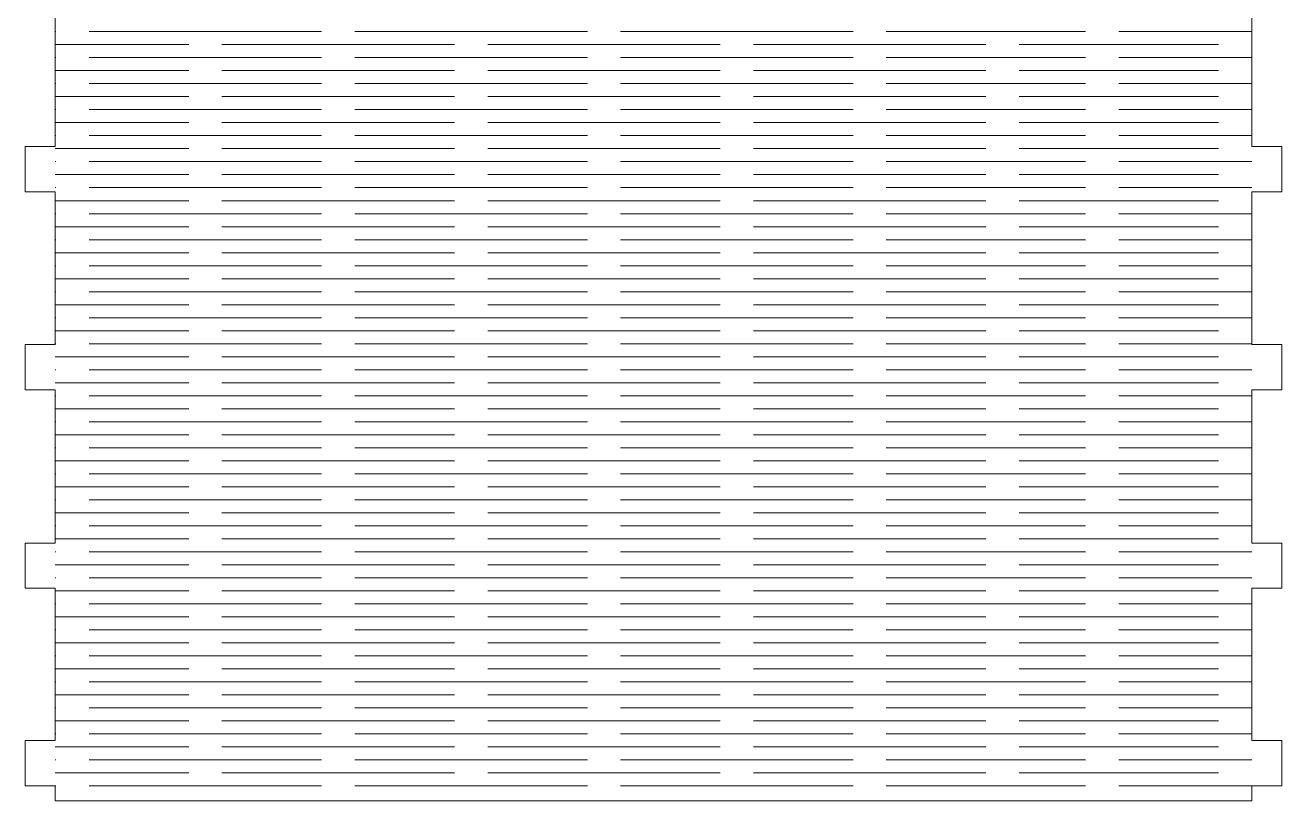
# Model space of a CAD drawing. Header units: millimetres. Extents: x -959 to 954, y -450 to 655.
# Drawn here: x 196.5 to 446.5, y -350.8 to -196.4 of the extents above; entities that cross this region are included whole.
import ezdxf

# ---------------------------------------------------------------- set-up
doc = ezdxf.new("R2010")
doc.units = ezdxf.units.MM
doc.header["$MEASUREMENT"] = 0
doc.layers.add('Camada 1', color=7, linetype='Continuous')

msp = doc.modelspace()

# ---------------------------------------------------------------- linework, layer by layer
at = {"layer": 'Camada 1', "color": 140, "lineweight": 20}
msp.add_open_spline([(196.4935, -151.3665), (196.4935, -151.3665), (196.4935, -142.3665), (196.4935, -142.3665), (196.4935, -142.3665), (196.4935, -142.3665), (202.4935, -142.3665), (202.4935, -142.3665), (202.4935, -142.3665), (202.4935, -142.3665), (202.4935, -112.3665), (202.4935, -112.3665), (202.4935, -112.3665), (202.4935, -112.3665), (202.4935, -80.4376), (202.4935, -80.4376), (202.4935, -80.4376), (202.4935, -80.4376), (196.4935, -80.4376), (196.4935, -80.4376), (196.4935, -80.4376), (196.4935, -80.4376), (196.4935, -5.4376), (196.4935, -5.4376), (196.4935, -5.4376), (196.4935, -5.4376), (202.4935, -5.4376), (202.4935, -5.4376), (202.4935, -5.4376), (202.4935, -5.4376), (202.4935, 26.4911), (202.4935, 26.4911), (202.4935, 26.4911), (202.4935, 26.4911), (202.4935, 26.4913), (202.4935, 26.4913), (202.4935, 26.4913), (202.4935, 26.4913), (202.4935, 56.4911), (202.4935, 56.4911), (202.4935, 56.4911), (202.4935, 56.4911), (196.4935, 56.4911), (196.4935, 56.4911), (196.4935, 56.4911), (196.4935, 56.4911), (196.4935, 65.4911), (196.4935, 65.4911), (196.4935, 65.4911), (196.4935, 65.4911), (202.4935, 65.4911), (202.4935, 65.4911), (202.4935, 65.4911), (202.4935, 65.4911), (202.4935, 95.4911), (202.4935, 95.4911), (202.4935, 95.4911), (202.4935, 95.4911), (196.4935, 95.4911), (196.4935, 95.4911), (196.4935, 95.4911), (196.4935, 95.4911), (196.4935, 104.4911), (196.4935, 104.4911), (196.4935, 104.4911), (196.4935, 104.4911), (202.4935, 104.4911), (202.4935, 104.4911), (202.4935, 104.4911), (202.4935, 104.4911), (202.4935, 134.6911), (202.4935, 134.6911), (202.4935, 134.6911), (202.4935, 134.6911), (196.4935, 134.6911), (196.4935, 134.6911), (196.4935, 134.6911), (196.4935, 134.6911), (196.4935, 143.6911), (196.4935, 143.6911), (196.4935, 143.6911), (196.4935, 143.6911), (202.4935, 143.6911), (202.4935, 143.6911), (202.4935, 143.6911), (202.4935, 143.6911), (202.4935, 174.0911), (202.4935, 174.0911), (202.4935, 174.0911), (202.4935, 174.0911), (196.4935, 174.0911), (196.4935, 174.0911), (196.4935, 174.0911), (196.4935, 174.0911), (196.4935, 183.0911), (196.4935, 183.0911), (196.4935, 183.0911), (196.4935, 183.0911), (202.4935, 183.0911), (202.4935, 183.0911), (202.4935, 183.0911), (202.4935, 183.0911), (202.4935, 213.5911), (202.4935, 213.5911), (202.4935, 213.5911), (202.4935, 213.5911), (196.4935, 213.5911), (196.4935, 213.5911), (196.4935, 213.5911), (196.4935, 213.5911), (196.4935, 222.5911), (196.4935, 222.5911), (196.4935, 222.5911), (196.4935, 222.5911), (202.4935, 222.5911), (202.4935, 222.5911), (202.4935, 222.5911), (202.4935, 222.5911), (202.4935, 252.8911), (202.4935, 252.8911), (202.4935, 252.8911), (202.4935, 252.8911), (196.4935, 252.8911), (196.4935, 252.8911), (196.4935, 252.8911), (196.4935, 252.8911), (196.4935, 261.8911), (196.4935, 261.8911), (196.4935, 261.8911), (196.4935, 261.8911), (202.4935, 261.8911), (202.4935, 261.8911), (202.4935, 261.8911), (202.4935, 261.8911), (202.4935, 264.8911), (202.4935, 264.8911), (202.4935, 264.8911), (202.4935, 264.8911), (440.4935, 264.8911), (440.4935, 264.8911), (440.4935, 264.8911), (440.4935, 264.8911), (440.4935, 261.8911), (440.4935, 261.8911), (440.4935, 261.8911), (440.4935, 261.8911), (446.4935, 261.8911), (446.4935, 261.8911), (446.4935, 261.8911), (446.4935, 261.8911), (446.4935, 252.8911), (446.4935, 252.8911), (446.4935, 252.8911), (446.4935, 252.8911), (440.4935, 252.8911), (440.4935, 252.8911), (440.4935, 252.8911), (440.4935, 252.8911), (440.4935, 222.5911), (440.4935, 222.5911), (440.4935, 222.5911), (440.4935, 222.5911), (446.4935, 222.5911), (446.4935, 222.5911), (446.4935, 222.5911), (446.4935, 222.5911), (446.4935, 213.5911), (446.4935, 213.5911), (446.4935, 213.5911), (446.4935, 213.5911), (440.4935, 213.5911), (440.4935, 213.5911), (440.4935, 213.5911), (440.4935, 213.5911), (440.4935, 183.0911), (440.4935, 183.0911), (440.4935, 183.0911), (440.4935, 183.0911), (446.4935, 183.0911), (446.4935, 183.0911), (446.4935, 183.0911), (446.4935, 183.0911), (446.4935, 174.0911), (446.4935, 174.0911), (446.4935, 174.0911), (446.4935, 174.0911), (440.4935, 174.0911), (440.4935, 174.0911), (440.4935, 174.0911), (440.4935, 174.0911), (440.4935, 143.6911), (440.4935, 143.6911), (440.4935, 143.6911), (440.4935, 143.6911), (446.4935, 143.6911), (446.4935, 143.6911), (446.4935, 143.6911), (446.4935, 143.6911), (446.4935, 134.6911), (446.4935, 134.6911), (446.4935, 134.6911), (446.4935, 134.6911), (440.4935, 134.6911), (440.4935, 134.6911), (440.4935, 134.6911), (440.4935, 134.6911), (440.4935, 104.4911), (440.4935, 104.4911), (440.4935, 104.4911), (440.4935, 104.4911), (446.4935, 104.4911), (446.4935, 104.4911), (446.4935, 104.4911), (446.4935, 104.4911), (446.4935, 95.4911), (446.4935, 95.4911), (446.4935, 95.4911), (446.4935, 95.4911), (440.4935, 95.4911), (440.4935, 95.4911), (440.4935, 95.4911), (440.4935, 95.4911), (440.4935, 65.4911), (440.4935, 65.4911), (440.4935, 65.4911), (440.4935, 65.4911), (446.4935, 65.4911), (446.4935, 65.4911), (446.4935, 65.4911), (446.4935, 65.4911), (446.4935, 56.4911), (446.4935, 56.4911), (446.4935, 56.4911), (446.4935, 56.4911), (440.4935, 56.4911), (440.4935, 56.4911), (440.4935, 56.4911), (440.4935, 56.4911), (440.4935, 26.4913), (440.4935, 26.4913), (440.4935, 26.4913), (440.4935, 26.4913), (440.4935, 26.4911), (440.4935, 26.4911), (440.4935, 26.4911), (440.4935, 26.4911), (440.4935, -5.4376), (440.4935, -5.4376), (440.4935, -5.4376), (440.4935, -5.4376), (446.4935, -5.4376), (446.4935, -5.4376), (446.4935, -5.4376), (446.4935, -5.4376), (446.4935, -80.4376), (446.4935, -80.4376), (446.4935, -80.4376), (446.4935, -80.4376), (440.4935, -80.4376), (440.4935, -80.4376), (440.4935, -80.4376), (440.4935, -80.4376), (440.4935, -112.3665), (440.4935, -112.3665), (440.4935, -112.3665), (440.4935, -112.3665), (440.4935, -142.3665), (440.4935, -142.3665), (440.4935, -142.3665), (440.4935, -142.3665), (446.4935, -142.3665), (446.4935, -142.3665), (446.4935, -142.3665), (446.4935, -142.3665), (446.4935, -151.3665), (446.4935, -151.3665), (446.4935, -151.3665), (446.4935, -151.3665), (440.4935, -151.3665), (440.4935, -151.3665), (440.4935, -151.3665), (440.4935, -151.3665), (440.4935, -181.3665), (440.4935, -181.3665), (440.4935, -181.3665), (440.4935, -181.3665), (446.4935, -181.3665), (446.4935, -181.3665), (446.4935, -181.3665), (446.4935, -181.3665), (446.4935, -190.3665), (446.4935, -190.3665), (446.4935, -190.3665), (446.4935, -190.3665), (440.4935, -190.3665), (440.4935, -190.3665), (440.4935, -190.3665), (440.4935, -190.3665), (440.4935, -220.5665), (440.4935, -220.5665), (440.4935, -220.5665), (440.4935, -220.5665), (446.4935, -220.5665), (446.4935, -220.5665), (446.4935, -220.5665), (446.4935, -220.5665), (446.4935, -229.5665), (446.4935, -229.5665), (446.4935, -229.5665), (446.4935, -229.5665), (440.4935, -229.5665), (440.4935, -229.5665), (440.4935, -229.5665), (440.4935, -229.5665), (440.4935, -259.9665), (440.4935, -259.9665), (440.4935, -259.9665), (440.4935, -259.9665), (446.4935, -259.9665), (446.4935, -259.9665), (446.4935, -259.9665), (446.4935, -259.9665), (446.4935, -268.9665), (446.4935, -268.9665), (446.4935, -268.9665), (446.4935, -268.9665), (440.4935, -268.9665), (440.4935, -268.9665), (440.4935, -268.9665), (440.4935, -268.9665), (440.4935, -299.4665), (440.4935, -299.4665), (440.4935, -299.4665), (440.4935, -299.4665), (446.4935, -299.4665), (446.4935, -299.4665), (446.4935, -299.4665), (446.4935, -299.4665), (446.4935, -308.4665), (446.4935, -308.4665), (446.4935, -308.4665), (446.4935, -308.4665), (440.4935, -308.4665), (440.4935, -308.4665), (440.4935, -308.4665), (440.4935, -308.4665), (440.4935, -338.7665), (440.4935, -338.7665), (440.4935, -338.7665), (440.4935, -338.7665), (446.4935, -338.7665), (446.4935, -338.7665), (446.4935, -338.7665), (446.4935, -338.7665), (446.4935, -347.7665), (446.4935, -347.7665), (446.4935, -347.7665), (446.4935, -347.7665), (440.4935, -347.7665), (440.4935, -347.7665), (440.4935, -347.7665), (440.4935, -347.7665), (440.4935, -350.7665), (440.4935, -350.7665), (440.4935, -350.7665), (440.4935, -350.7665), (202.4935, -350.7665), (202.4935, -350.7665), (202.4935, -350.7665), (202.4935, -350.7665), (202.4935, -347.7665), (202.4935, -347.7665), (202.4935, -347.7665), (202.4935, -347.7665), (196.4935, -347.7665), (196.4935, -347.7665), (196.4935, -347.7665), (196.4935, -347.7665), (196.4935, -338.7665), (196.4935, -338.7665), (196.4935, -338.7665), (196.4935, -338.7665), (202.4935, -338.7665), (202.4935, -338.7665), (202.4935, -338.7665), (202.4935, -338.7665), (202.4935, -308.4665), (202.4935, -308.4665), (202.4935, -308.4665), (202.4935, -308.4665), (196.4935, -308.4665), (196.4935, -308.4665), (196.4935, -308.4665), (196.4935, -308.4665), (196.4935, -299.4665), (196.4935, -299.4665), (196.4935, -299.4665), (196.4935, -299.4665), (202.4935, -299.4665), (202.4935, -299.4665), (202.4935, -299.4665), (202.4935, -299.4665), (202.4935, -268.9665), (202.4935, -268.9665), (202.4935, -268.9665), (202.4935, -268.9665), (196.4935, -268.9665), (196.4935, -268.9665), (196.4935, -268.9665), (196.4935, -268.9665), (196.4935, -259.9665), (196.4935, -259.9665), (196.4935, -259.9665), (196.4935, -259.9665), (202.4935, -259.9665), (202.4935, -259.9665), (202.4935, -259.9665), (202.4935, -259.9665), (202.4935, -229.5665), (202.4935, -229.5665), (202.4935, -229.5665), (202.4935, -229.5665), (196.4935, -229.5665), (196.4935, -229.5665), (196.4935, -229.5665), (196.4935, -229.5665), (196.4935, -220.5665), (196.4935, -220.5665), (196.4935, -220.5665), (196.4935, -220.5665), (202.4935, -220.5665), (202.4935, -220.5665), (202.4935, -220.5665), (202.4935, -220.5665), (202.4935, -190.3665), (202.4935, -190.3665), (202.4935, -190.3665), (202.4935, -190.3665), (196.4935, -190.3665), (196.4935, -190.3665), (196.4935, -190.3665), (196.4935, -190.3665), (196.4935, -181.3665), (196.4935, -181.3665), (196.4935, -181.3665), (196.4935, -181.3665), (202.4935, -181.3665), (202.4935, -181.3665), (202.4935, -181.3665), (202.4935, -181.3665), (202.4935, -151.3665), (202.4935, -151.3665), (202.4935, -151.3665), (202.4935, -151.3665), (196.4935, -151.3665), (196.4935, -151.3665)], degree=3, knots=[0, 0, 0, 0, 0.00869565, 0.00869565, 0.00869565, 0.00869565, 0.0173913, 0.0173913, 0.0173913, 0.0173913, 0.02608696, 0.02608696, 0.02608696, 0.02608696, 0.03478261, 0.03478261, 0.03478261, 0.03478261, 0.04347826, 0.04347826, 0.04347826, 0.04347826, 0.05217391, 0.05217391, 0.05217391, 0.05217391, 0.06086957, 0.06086957, 0.06086957, 0.06086957, 0.06956522, 0.06956522, 0.06956522, 0.06956522, 0.07826087, 0.07826087, 0.07826087, 0.07826087, 0.08695652, 0.08695652, 0.08695652, 0.08695652, 0.09565217, 0.09565217, 0.09565217, 0.09565217, 0.10434783, 0.10434783, 0.10434783, 0.10434783, 0.11304348, 0.11304348, 0.11304348, 0.11304348, 0.12173913, 0.12173913, 0.12173913, 0.12173913, 0.13043478, 0.13043478, 0.13043478, 0.13043478, 0.13913043, 0.13913043, 0.13913043, 0.13913043, 0.14782609, 0.14782609, 0.14782609, 0.14782609, 0.15652174, 0.15652174, 0.15652174, 0.15652174, 0.16521739, 0.16521739, 0.16521739, 0.16521739, 0.17391304, 0.17391304, 0.17391304, 0.17391304, 0.1826087, 0.1826087, 0.1826087, 0.1826087, 0.19130435, 0.19130435, 0.19130435, 0.19130435, 0.2, 0.2, 0.2, 0.2, 0.20869565, 0.20869565, 0.20869565, 0.20869565, 0.2173913, 0.2173913, 0.2173913, 0.2173913, 0.22608696, 0.22608696, 0.22608696, 0.22608696, 0.23478261, 0.23478261, 0.23478261, 0.23478261, 0.24347826, 0.24347826, 0.24347826, 0.24347826, 0.25217391, 0.25217391, 0.25217391, 0.25217391, 0.26086957, 0.26086957, 0.26086957, 0.26086957, 0.26956522, 0.26956522, 0.26956522, 0.26956522, 0.27826087, 0.27826087, 0.27826087, 0.27826087, 0.28695652, 0.28695652, 0.28695652, 0.28695652, 0.29565217, 0.29565217, 0.29565217, 0.29565217, 0.30434783, 0.30434783, 0.30434783, 0.30434783, 0.31304348, 0.31304348, 0.31304348, 0.31304348, 0.32173913, 0.32173913, 0.32173913, 0.32173913, 0.33043478, 0.33043478, 0.33043478, 0.33043478, 0.33913043, 0.33913043, 0.33913043, 0.33913043, 0.34782609, 0.34782609, 0.34782609, 0.34782609, 0.35652174, 0.35652174, 0.35652174, 0.35652174, 0.36521739, 0.36521739, 0.36521739, 0.36521739, 0.37391304, 0.37391304, 0.37391304, 0.37391304, 0.3826087, 0.3826087, 0.3826087, 0.3826087, 0.39130435, 0.39130435, 0.39130435, 0.39130435, 0.4, 0.4, 0.4, 0.4, 0.40869565, 0.40869565, 0.40869565, 0.40869565, 0.4173913, 0.4173913, 0.4173913, 0.4173913, 0.42608696, 0.42608696, 0.42608696, 0.42608696, 0.43478261, 0.43478261, 0.43478261, 0.43478261, 0.44347826, 0.44347826, 0.44347826, 0.44347826, 0.45217391, 0.45217391, 0.45217391, 0.45217391, 0.46086957, 0.46086957, 0.46086957, 0.46086957, 0.46956522, 0.46956522, 0.46956522, 0.46956522, 0.47826087, 0.47826087, 0.47826087, 0.47826087, 0.48695652, 0.48695652, 0.48695652, 0.48695652, 0.49565217, 0.49565217, 0.49565217, 0.49565217, 0.50434783, 0.50434783, 0.50434783, 0.50434783, 0.51304348, 0.51304348, 0.51304348, 0.51304348, 0.52173913, 0.52173913, 0.52173913, 0.52173913, 0.53043478, 0.53043478, 0.53043478, 0.53043478, 0.53913043, 0.53913043, 0.53913043, 0.53913043, 0.54782609, 0.54782609, 0.54782609, 0.54782609, 0.55652174, 0.55652174, 0.55652174, 0.55652174, 0.56521739, 0.56521739, 0.56521739, 0.56521739, 0.57391304, 0.57391304, 0.57391304, 0.57391304, 0.5826087, 0.5826087, 0.5826087, 0.5826087, 0.59130435, 0.59130435, 0.59130435, 0.59130435, 0.6, 0.6, 0.6, 0.6, 0.60869565, 0.60869565, 0.60869565, 0.60869565, 0.6173913, 0.6173913, 0.6173913, 0.6173913, 0.62608696, 0.62608696, 0.62608696, 0.62608696, 0.63478261, 0.63478261, 0.63478261, 0.63478261, 0.64347826, 0.64347826, 0.64347826, 0.64347826, 0.65217391, 0.65217391, 0.65217391, 0.65217391, 0.66086957, 0.66086957, 0.66086957, 0.66086957, 0.66956522, 0.66956522, 0.66956522, 0.66956522, 0.67826087, 0.67826087, 0.67826087, 0.67826087, 0.68695652, 0.68695652, 0.68695652, 0.68695652, 0.69565217, 0.69565217, 0.69565217, 0.69565217, 0.70434783, 0.70434783, 0.70434783, 0.70434783, 0.71304348, 0.71304348, 0.71304348, 0.71304348, 0.72173913, 0.72173913, 0.72173913, 0.72173913, 0.73043478, 0.73043478, 0.73043478, 0.73043478, 0.73913043, 0.73913043, 0.73913043, 0.73913043, 0.74782609, 0.74782609, 0.74782609, 0.74782609, 0.75652174, 0.75652174, 0.75652174, 0.75652174, 0.76521739, 0.76521739, 0.76521739, 0.76521739, 0.77391304, 0.77391304, 0.77391304, 0.77391304, 0.7826087, 0.7826087, 0.7826087, 0.7826087, 0.79130435, 0.79130435, 0.79130435, 0.79130435, 0.8, 0.8, 0.8, 0.8, 0.80869565, 0.80869565, 0.80869565, 0.80869565, 0.8173913, 0.8173913, 0.8173913, 0.8173913, 0.82608696, 0.82608696, 0.82608696, 0.82608696, 0.83478261, 0.83478261, 0.83478261, 0.83478261, 0.84347826, 0.84347826, 0.84347826, 0.84347826, 0.85217391, 0.85217391, 0.85217391, 0.85217391, 0.86086957, 0.86086957, 0.86086957, 0.86086957, 0.86956522, 0.86956522, 0.86956522, 0.86956522, 0.87826087, 0.87826087, 0.87826087, 0.87826087, 0.88695652, 0.88695652, 0.88695652, 0.88695652, 0.89565217, 0.89565217, 0.89565217, 0.89565217, 0.90434783, 0.90434783, 0.90434783, 0.90434783, 0.91304348, 0.91304348, 0.91304348, 0.91304348, 0.92173913, 0.92173913, 0.92173913, 0.92173913, 0.93043478, 0.93043478, 0.93043478, 0.93043478, 0.93913043, 0.93913043, 0.93913043, 0.93913043, 0.94782609, 0.94782609, 0.94782609, 0.94782609, 0.95652174, 0.95652174, 0.95652174, 0.95652174, 0.96521739, 0.96521739, 0.96521739, 0.96521739, 0.97391304, 0.97391304, 0.97391304, 0.97391304, 0.9826087, 0.9826087, 0.9826087, 0.9826087, 1, 1, 1, 1], dxfattribs=at)
for points in [[(202.6017, -197.7115), (202.6017, -197.7115), (202.4935, -197.7115), (202.4935, -197.7115)], [(255.4667, -197.7115), (255.4667, -197.7115), (209.2097, -197.7115), (209.2097, -197.7115)], [(308.3313, -197.7115), (308.3313, -197.7115), (262.0747, -197.7115), (262.0747, -197.7115)], [(361.1959, -197.7115), (361.1959, -197.7115), (314.9394, -197.7115), (314.9394, -197.7115)], [(407.4532, -197.7115), (407.4532, -197.7115), (367.804, -197.7115), (367.804, -197.7115)], [(440.4935, -197.7115), (440.4935, -197.7115), (414.0613, -197.7115), (414.0613, -197.7115)], [(202.4935, -200.2976), (202.4935, -200.2976), (229.0341, -200.2976), (229.0341, -200.2976)], [(235.6422, -200.2976), (235.6422, -200.2976), (281.8991, -200.2976), (281.8991, -200.2976)], [(288.5072, -200.2976), (288.5072, -200.2976), (334.7637, -200.2976), (334.7637, -200.2976)], [(341.3718, -200.2976), (341.3718, -200.2976), (387.6281, -200.2976), (387.6281, -200.2976)], [(394.2362, -200.2976), (394.2362, -200.2976), (433.8854, -200.2976), (433.8854, -200.2976)], [(202.6017, -202.8839), (202.6017, -202.8839), (202.4935, -202.8839), (202.4935, -202.8839)], [(255.4667, -202.8839), (255.4667, -202.8839), (209.2097, -202.8839), (209.2097, -202.8839)], [(308.3313, -202.8839), (308.3313, -202.8839), (262.0747, -202.8839), (262.0747, -202.8839)], [(361.1959, -202.8839), (361.1959, -202.8839), (314.9394, -202.8839), (314.9394, -202.8839)], [(407.4532, -202.8839), (407.4532, -202.8839), (367.804, -202.8839), (367.804, -202.8839)], [(440.4935, -202.8839), (440.4935, -202.8839), (414.0613, -202.8839), (414.0613, -202.8839)], [(202.4935, -205.4701), (202.4935, -205.4701), (229.0341, -205.4701), (229.0341, -205.4701)], [(235.6422, -205.47), (235.6422, -205.47), (281.8991, -205.47), (281.8991, -205.47)], [(288.5072, -205.47), (288.5072, -205.47), (334.7637, -205.47), (334.7637, -205.47)], [(341.3718, -205.47), (341.3718, -205.47), (387.6281, -205.47), (387.6281, -205.47)], [(394.2362, -205.47), (394.2362, -205.47), (433.8854, -205.47), (433.8854, -205.47)], [(202.6017, -208.0564), (202.6017, -208.0564), (202.4935, -208.0564), (202.4935, -208.0564)], [(255.4667, -208.0564), (255.4667, -208.0564), (209.2097, -208.0564), (209.2097, -208.0564)], [(308.3313, -208.0564), (308.3313, -208.0564), (262.0747, -208.0564), (262.0747, -208.0564)], [(361.1959, -208.0564), (361.1959, -208.0564), (314.9394, -208.0564), (314.9394, -208.0564)], [(407.4532, -208.0564), (407.4532, -208.0564), (367.804, -208.0564), (367.804, -208.0564)], [(440.4935, -208.0564), (440.4935, -208.0564), (414.0613, -208.0564), (414.0613, -208.0564)], [(202.4935, -210.6425), (202.4935, -210.6425), (229.0341, -210.6425), (229.0341, -210.6425)], [(235.6422, -210.6425), (235.6422, -210.6425), (281.8991, -210.6425), (281.8991, -210.6425)], [(288.5072, -210.6425), (288.5072, -210.6425), (334.7637, -210.6425), (334.7637, -210.6425)], [(341.3718, -210.6425), (341.3718, -210.6425), (387.6281, -210.6425), (387.6281, -210.6425)], [(394.2362, -210.6425), (394.2362, -210.6425), (433.8854, -210.6425), (433.8854, -210.6425)], [(202.6017, -213.2288), (202.6017, -213.2288), (202.4935, -213.2288), (202.4935, -213.2288)], [(255.4667, -213.2288), (255.4667, -213.2288), (209.2097, -213.2288), (209.2097, -213.2288)], [(308.3313, -213.2288), (308.3313, -213.2288), (262.0747, -213.2288), (262.0747, -213.2288)], [(361.1959, -213.2288), (361.1959, -213.2288), (314.9394, -213.2288), (314.9394, -213.2288)], [(407.4532, -213.2288), (407.4532, -213.2288), (367.804, -213.2288), (367.804, -213.2288)], [(440.4935, -213.2288), (440.4935, -213.2288), (414.0613, -213.2288), (414.0613, -213.2288)], [(202.4935, -215.8149), (202.4935, -215.8149), (229.0341, -215.8149), (229.0341, -215.8149)], [(235.6422, -215.8149), (235.6422, -215.8149), (281.8991, -215.8149), (281.8991, -215.8149)], [(288.5072, -215.8149), (288.5072, -215.8149), (334.7637, -215.8149), (334.7637, -215.8149)], [(341.3718, -215.8149), (341.3718, -215.8149), (387.6281, -215.8149), (387.6281, -215.8149)], [(394.2362, -215.8149), (394.2362, -215.8149), (433.8854, -215.8149), (433.8854, -215.8149)], [(202.6017, -218.4013), (202.6017, -218.4013), (202.4935, -218.4013), (202.4935, -218.4013)], [(255.4667, -218.4013), (255.4667, -218.4013), (209.2097, -218.4013), (209.2097, -218.4013)], [(308.3313, -218.4013), (308.3313, -218.4013), (262.0747, -218.4013), (262.0747, -218.4013)], [(361.1959, -218.4013), (361.1959, -218.4013), (314.9394, -218.4013), (314.9394, -218.4013)], [(407.4532, -218.4013), (407.4532, -218.4013), (367.804, -218.4013), (367.804, -218.4013)], [(440.4935, -218.4013), (440.4935, -218.4013), (414.0613, -218.4013), (414.0613, -218.4013)], [(202.4935, -220.9875), (202.4935, -220.9875), (229.0341, -220.9875), (229.0341, -220.9875)], [(235.6422, -220.9874), (235.6422, -220.9874), (281.8991, -220.9874), (281.8991, -220.9874)], [(288.5072, -220.9874), (288.5072, -220.9874), (334.7637, -220.9874), (334.7637, -220.9874)], [(341.3718, -220.9874), (341.3718, -220.9874), (387.6281, -220.9874), (387.6281, -220.9874)], [(394.2362, -220.9874), (394.2362, -220.9874), (433.8854, -220.9874), (433.8854, -220.9874)], [(202.6017, -223.5735), (202.6017, -223.5735), (202.4935, -223.5735), (202.4935, -223.5735)], [(255.4667, -223.5736), (255.4667, -223.5736), (209.2097, -223.5736), (209.2097, -223.5736)], [(308.3313, -223.5736), (308.3313, -223.5736), (262.0747, -223.5736), (262.0747, -223.5736)], [(361.1959, -223.5736), (361.1959, -223.5736), (314.9394, -223.5736), (314.9394, -223.5736)], [(407.4532, -223.5736), (407.4532, -223.5736), (367.804, -223.5736), (367.804, -223.5736)], [(440.4935, -223.5736), (440.4935, -223.5736), (414.0613, -223.5736), (414.0613, -223.5736)], [(202.4935, -226.1597), (202.4935, -226.1597), (229.0341, -226.1597), (229.0341, -226.1597)], [(235.6422, -226.1597), (235.6422, -226.1597), (281.8991, -226.1597), (281.8991, -226.1597)], [(288.5072, -226.1597), (288.5072, -226.1597), (334.7637, -226.1597), (334.7637, -226.1597)], [(341.3718, -226.1597), (341.3718, -226.1597), (387.6281, -226.1597), (387.6281, -226.1597)], [(394.2362, -226.1597), (394.2362, -226.1597), (433.8854, -226.1597), (433.8854, -226.1597)], [(202.6017, -228.7458), (202.6017, -228.7458), (202.4935, -228.7458), (202.4935, -228.7458)], [(255.4667, -228.7458), (255.4667, -228.7458), (209.2097, -228.7458), (209.2097, -228.7458)], [(308.3313, -228.7458), (308.3313, -228.7458), (262.0747, -228.7458), (262.0747, -228.7458)], [(361.1959, -228.7458), (361.1959, -228.7458), (314.9394, -228.7458), (314.9394, -228.7458)], [(407.4532, -228.7458), (407.4532, -228.7458), (367.804, -228.7458), (367.804, -228.7458)], [(440.4935, -228.7458), (440.4935, -228.7458), (414.0613, -228.7458), (414.0613, -228.7458)], [(202.4935, -231.3874), (202.4935, -231.3874), (229.0341, -231.3874), (229.0341, -231.3874)], [(235.6422, -231.3874), (235.6422, -231.3874), (281.8991, -231.3874), (281.8991, -231.3874)], [(288.5072, -231.3874), (288.5072, -231.3874), (334.7637, -231.3874), (334.7637, -231.3874)], [(341.3718, -231.3874), (341.3718, -231.3874), (387.6281, -231.3874), (387.6281, -231.3874)], [(394.2362, -231.3874), (394.2362, -231.3874), (433.8854, -231.3874), (433.8854, -231.3874)], [(202.6017, -233.9735), (202.6017, -233.9735), (202.4935, -233.9735), (202.4935, -233.9735)], [(255.4667, -233.9735), (255.4667, -233.9735), (209.2097, -233.9735), (209.2097, -233.9735)], [(308.3313, -233.9735), (308.3313, -233.9735), (262.0747, -233.9735), (262.0747, -233.9735)], [(361.1959, -233.9735), (361.1959, -233.9735), (314.9394, -233.9735), (314.9394, -233.9735)], [(407.4532, -233.9735), (407.4532, -233.9735), (367.804, -233.9735), (367.804, -233.9735)], [(440.4935, -233.9735), (440.4935, -233.9735), (414.0613, -233.9735), (414.0613, -233.9735)], [(202.4935, -236.5597), (202.4935, -236.5597), (229.0341, -236.5597), (229.0341, -236.5597)], [(235.6422, -236.5598), (235.6422, -236.5598), (281.8991, -236.5598), (281.8991, -236.5598)], [(288.5072, -236.5598), (288.5072, -236.5598), (334.7637, -236.5598), (334.7637, -236.5598)], [(341.3718, -236.5598), (341.3718, -236.5598), (387.6281, -236.5598), (387.6281, -236.5598)], [(394.2362, -236.5598), (394.2362, -236.5598), (433.8854, -236.5598), (433.8854, -236.5598)], [(202.6017, -239.1459), (202.6017, -239.1459), (202.4935, -239.1459), (202.4935, -239.1459)], [(255.4667, -239.1459), (255.4667, -239.1459), (209.2097, -239.1459), (209.2097, -239.1459)], [(308.3313, -239.1459), (308.3313, -239.1459), (262.0747, -239.1459), (262.0747, -239.1459)], [(361.1959, -239.1459), (361.1959, -239.1459), (314.9394, -239.1459), (314.9394, -239.1459)], [(407.4532, -239.1459), (407.4532, -239.1459), (367.804, -239.1459), (367.804, -239.1459)], [(440.4935, -239.1459), (440.4935, -239.1459), (414.0613, -239.1459), (414.0613, -239.1459)], [(202.4935, -241.7323), (202.4935, -241.7323), (229.0341, -241.7323), (229.0341, -241.7323)], [(235.6422, -241.7323), (235.6422, -241.7323), (281.8991, -241.7323), (281.8991, -241.7323)], [(288.5072, -241.7323), (288.5072, -241.7323), (334.7637, -241.7323), (334.7637, -241.7323)], [(341.3718, -241.7323), (341.3718, -241.7323), (387.6281, -241.7323), (387.6281, -241.7323)], [(394.2362, -241.7323), (394.2362, -241.7323), (433.8854, -241.7323), (433.8854, -241.7323)], [(202.6017, -244.3184), (202.6017, -244.3184), (202.4935, -244.3184), (202.4935, -244.3184)], [(255.4667, -244.3184), (255.4667, -244.3184), (209.2097, -244.3184), (209.2097, -244.3184)], [(308.3313, -244.3184), (308.3313, -244.3184), (262.0747, -244.3184), (262.0747, -244.3184)], [(361.1959, -244.3184), (361.1959, -244.3184), (314.9394, -244.3184), (314.9394, -244.3184)], [(407.4532, -244.3184), (407.4532, -244.3184), (367.804, -244.3184), (367.804, -244.3184)], [(440.4935, -244.3184), (440.4935, -244.3184), (414.0613, -244.3184), (414.0613, -244.3184)], [(202.4935, -246.9046), (202.4935, -246.9046), (229.0341, -246.9046), (229.0341, -246.9046)], [(235.6422, -246.9045), (235.6422, -246.9045), (281.8991, -246.9045), (281.8991, -246.9045)], [(288.5072, -246.9045), (288.5072, -246.9045), (334.7637, -246.9045), (334.7637, -246.9045)], [(341.3718, -246.9045), (341.3718, -246.9045), (387.6281, -246.9045), (387.6281, -246.9045)], [(394.2362, -246.9045), (394.2362, -246.9045), (433.8854, -246.9045), (433.8854, -246.9045)], [(202.6017, -249.4907), (202.6017, -249.4907), (202.4935, -249.4907), (202.4935, -249.4907)], [(255.4667, -249.4907), (255.4667, -249.4907), (209.2097, -249.4907), (209.2097, -249.4907)], [(308.3313, -249.4907), (308.3313, -249.4907), (262.0747, -249.4907), (262.0747, -249.4907)], [(361.1959, -249.4907), (361.1959, -249.4907), (314.9394, -249.4907), (314.9394, -249.4907)], [(407.4532, -249.4907), (407.4532, -249.4907), (367.804, -249.4907), (367.804, -249.4907)], [(440.4935, -249.4907), (440.4935, -249.4907), (414.0613, -249.4907), (414.0613, -249.4907)], [(202.4935, -252.0768), (202.4935, -252.0768), (229.0341, -252.0768), (229.0341, -252.0768)], [(235.6422, -252.0768), (235.6422, -252.0768), (281.8991, -252.0768), (281.8991, -252.0768)], [(288.5072, -252.0768), (288.5072, -252.0768), (334.7637, -252.0768), (334.7637, -252.0768)], [(341.3718, -252.0768), (341.3718, -252.0768), (387.6281, -252.0768), (387.6281, -252.0768)], [(394.2362, -252.0768), (394.2362, -252.0768), (433.8854, -252.0768), (433.8854, -252.0768)], [(202.6017, -254.6632), (202.6017, -254.6632), (202.4935, -254.6632), (202.4935, -254.6632)], [(255.4667, -254.6632), (255.4667, -254.6632), (209.2097, -254.6632), (209.2097, -254.6632)], [(308.3313, -254.6632), (308.3313, -254.6632), (262.0747, -254.6632), (262.0747, -254.6632)], [(361.1959, -254.6632), (361.1959, -254.6632), (314.9394, -254.6632), (314.9394, -254.6632)], [(407.4532, -254.6632), (407.4532, -254.6632), (367.804, -254.6632), (367.804, -254.6632)], [(440.4935, -254.6632), (440.4935, -254.6632), (414.0613, -254.6632), (414.0613, -254.6632)], [(202.4935, -257.2494), (202.4935, -257.2494), (229.0341, -257.2494), (229.0341, -257.2494)], [(235.6422, -257.2493), (235.6422, -257.2493), (281.8991, -257.2493), (281.8991, -257.2493)], [(288.5072, -257.2493), (288.5072, -257.2493), (334.7637, -257.2493), (334.7637, -257.2493)], [(341.3718, -257.2493), (341.3718, -257.2493), (387.6281, -257.2493), (387.6281, -257.2493)], [(394.2362, -257.2493), (394.2362, -257.2493), (433.8854, -257.2493), (433.8854, -257.2493)], [(202.6017, -259.8356), (202.6017, -259.8356), (202.4935, -259.8356), (202.4935, -259.8356)], [(255.4667, -259.8356), (255.4667, -259.8356), (209.2097, -259.8356), (209.2097, -259.8356)], [(308.3313, -259.8356), (308.3313, -259.8356), (262.0747, -259.8356), (262.0747, -259.8356)], [(361.1959, -259.8356), (361.1959, -259.8356), (314.9394, -259.8356), (314.9394, -259.8356)], [(407.4532, -259.8356), (407.4532, -259.8356), (367.804, -259.8356), (367.804, -259.8356)], [(440.4935, -259.8356), (440.4935, -259.8356), (414.0613, -259.8356), (414.0613, -259.8356)], [(202.4935, -262.4217), (202.4935, -262.4217), (229.0341, -262.4217), (229.0341, -262.4217)], [(235.6422, -262.4217), (235.6422, -262.4217), (281.8991, -262.4217), (281.8991, -262.4217)], [(288.5072, -262.4217), (288.5072, -262.4217), (334.7637, -262.4217), (334.7637, -262.4217)], [(341.3718, -262.4217), (341.3718, -262.4217), (387.6281, -262.4217), (387.6281, -262.4217)], [(394.2362, -262.4217), (394.2362, -262.4217), (433.8854, -262.4217), (433.8854, -262.4217)], [(202.6017, -265.0081), (202.6017, -265.0081), (202.4935, -265.0081), (202.4935, -265.0081)], [(255.4667, -265.0081), (255.4667, -265.0081), (209.2097, -265.0081), (209.2097, -265.0081)], [(308.3313, -265.0081), (308.3313, -265.0081), (262.0747, -265.0081), (262.0747, -265.0081)], [(361.1959, -265.0081), (361.1959, -265.0081), (314.9394, -265.0081), (314.9394, -265.0081)], [(407.4532, -265.0081), (407.4532, -265.0081), (367.804, -265.0081), (367.804, -265.0081)], [(440.4935, -265.0081), (440.4935, -265.0081), (414.0613, -265.0081), (414.0613, -265.0081)], [(202.4935, -267.5942), (202.4935, -267.5942), (229.0341, -267.5942), (229.0341, -267.5942)], [(235.6422, -267.5943), (235.6422, -267.5943), (281.8991, -267.5943), (281.8991, -267.5943)], [(288.5072, -267.5943), (288.5072, -267.5943), (334.7637, -267.5943), (334.7637, -267.5943)], [(341.3718, -267.5943), (341.3718, -267.5943), (387.6281, -267.5943), (387.6281, -267.5943)], [(394.2362, -267.5943), (394.2362, -267.5943), (433.8854, -267.5943), (433.8854, -267.5943)], [(202.6017, -270.1805), (202.6017, -270.1805), (202.4935, -270.1805), (202.4935, -270.1805)], [(255.4667, -270.1805), (255.4667, -270.1805), (209.2097, -270.1805), (209.2097, -270.1805)], [(308.3313, -270.1805), (308.3313, -270.1805), (262.0747, -270.1805), (262.0747, -270.1805)], [(361.1959, -270.1805), (361.1959, -270.1805), (314.9394, -270.1805), (314.9394, -270.1805)], [(407.4532, -270.1805), (407.4532, -270.1805), (367.804, -270.1805), (367.804, -270.1805)], [(440.4935, -270.1805), (440.4935, -270.1805), (414.0613, -270.1805), (414.0613, -270.1805)], [(202.4935, -272.7667), (202.4935, -272.7667), (229.0341, -272.7667), (229.0341, -272.7667)], [(235.6422, -272.7667), (235.6422, -272.7667), (281.8991, -272.7667), (281.8991, -272.7667)], [(288.5072, -272.7667), (288.5072, -272.7667), (334.7637, -272.7667), (334.7637, -272.7667)], [(341.3718, -272.7667), (341.3718, -272.7667), (387.6281, -272.7667), (387.6281, -272.7667)], [(394.2362, -272.7667), (394.2362, -272.7667), (433.8854, -272.7667), (433.8854, -272.7667)], [(202.6017, -275.3527), (202.6017, -275.3527), (202.4935, -275.3527), (202.4935, -275.3527)], [(255.4667, -275.3529), (255.4667, -275.3529), (209.2097, -275.3529), (209.2097, -275.3529)], [(308.3313, -275.3529), (308.3313, -275.3529), (262.0747, -275.3529), (262.0747, -275.3529)], [(361.1959, -275.3529), (361.1959, -275.3529), (314.9394, -275.3529), (314.9394, -275.3529)], [(407.4532, -275.3529), (407.4532, -275.3529), (367.804, -275.3529), (367.804, -275.3529)], [(440.4935, -275.3529), (440.4935, -275.3529), (414.0613, -275.3529), (414.0613, -275.3529)], [(202.4935, -277.939), (202.4935, -277.939), (229.0341, -277.939), (229.0341, -277.939)], [(235.6422, -277.939), (235.6422, -277.939), (281.8991, -277.939), (281.8991, -277.939)], [(288.5072, -277.939), (288.5072, -277.939), (334.7637, -277.939), (334.7637, -277.939)], [(341.3718, -277.939), (341.3718, -277.939), (387.6281, -277.939), (387.6281, -277.939)], [(394.2362, -277.939), (394.2362, -277.939), (433.8854, -277.939), (433.8854, -277.939)], [(202.6017, -280.5251), (202.6017, -280.5251), (202.4935, -280.5251), (202.4935, -280.5251)], [(255.4667, -280.5251), (255.4667, -280.5251), (209.2097, -280.5251), (209.2097, -280.5251)], [(308.3313, -280.5251), (308.3313, -280.5251), (262.0747, -280.5251), (262.0747, -280.5251)], [(361.1959, -280.5251), (361.1959, -280.5251), (314.9394, -280.5251), (314.9394, -280.5251)], [(407.4532, -280.5251), (407.4532, -280.5251), (367.804, -280.5251), (367.804, -280.5251)], [(440.4935, -280.5251), (440.4935, -280.5251), (414.0613, -280.5251), (414.0613, -280.5251)], [(202.4935, -283.1114), (202.4935, -283.1114), (229.0341, -283.1114), (229.0341, -283.1114)], [(235.6422, -283.1114), (235.6422, -283.1114), (281.8991, -283.1114), (281.8991, -283.1114)], [(288.5072, -283.1114), (288.5072, -283.1114), (334.7637, -283.1114), (334.7637, -283.1114)], [(341.3718, -283.1114), (341.3718, -283.1114), (387.6281, -283.1114), (387.6281, -283.1114)], [(394.2362, -283.1114), (394.2362, -283.1114), (433.8854, -283.1114), (433.8854, -283.1114)], [(202.6017, -285.6976), (202.6017, -285.6976), (202.4935, -285.6976), (202.4935, -285.6976)], [(255.4667, -285.6975), (255.4667, -285.6975), (209.2097, -285.6975), (209.2097, -285.6975)], [(308.3313, -285.6975), (308.3313, -285.6975), (262.0747, -285.6975), (262.0747, -285.6975)], [(361.1959, -285.6975), (361.1959, -285.6975), (314.9394, -285.6975), (314.9394, -285.6975)], [(407.4532, -285.6975), (407.4532, -285.6975), (367.804, -285.6975), (367.804, -285.6975)], [(440.4935, -285.6975), (440.4935, -285.6975), (414.0613, -285.6975), (414.0613, -285.6975)], [(202.4935, -288.284), (202.4935, -288.284), (229.0341, -288.284), (229.0341, -288.284)], [(235.6422, -288.2839), (235.6422, -288.2839), (281.8991, -288.2839), (281.8991, -288.2839)], [(288.5072, -288.2839), (288.5072, -288.2839), (334.7637, -288.2839), (334.7637, -288.2839)], [(341.3718, -288.2839), (341.3718, -288.2839), (387.6281, -288.2839), (387.6281, -288.2839)], [(394.2362, -288.2839), (394.2362, -288.2839), (433.8854, -288.2839), (433.8854, -288.2839)], [(202.6017, -290.87), (202.6017, -290.87), (202.4935, -290.87), (202.4935, -290.87)], [(255.4667, -290.8701), (255.4667, -290.8701), (209.2097, -290.8701), (209.2097, -290.8701)], [(308.3313, -290.8701), (308.3313, -290.8701), (262.0747, -290.8701), (262.0747, -290.8701)], [(361.1959, -290.8701), (361.1959, -290.8701), (314.9394, -290.8701), (314.9394, -290.8701)], [(407.4532, -290.8701), (407.4532, -290.8701), (367.804, -290.8701), (367.804, -290.8701)], [(440.4935, -290.8701), (440.4935, -290.8701), (414.0613, -290.8701), (414.0613, -290.8701)], [(202.4935, -293.4563), (202.4935, -293.4563), (229.0341, -293.4563), (229.0341, -293.4563)], [(235.6422, -293.4563), (235.6422, -293.4563), (281.8991, -293.4563), (281.8991, -293.4563)], [(288.5072, -293.4563), (288.5072, -293.4563), (334.7637, -293.4563), (334.7637, -293.4563)], [(341.3718, -293.4563), (341.3718, -293.4563), (387.6281, -293.4563), (387.6281, -293.4563)], [(394.2362, -293.4563), (394.2362, -293.4563), (433.8854, -293.4563), (433.8854, -293.4563)], [(202.6017, -296.0425), (202.6017, -296.0425), (202.4935, -296.0425), (202.4935, -296.0425)], [(255.4667, -296.0425), (255.4667, -296.0425), (209.2097, -296.0425), (209.2097, -296.0425)], [(308.3313, -296.0425), (308.3313, -296.0425), (262.0747, -296.0425), (262.0747, -296.0425)], [(361.1959, -296.0425), (361.1959, -296.0425), (314.9394, -296.0425), (314.9394, -296.0425)], [(407.4532, -296.0425), (407.4532, -296.0425), (367.804, -296.0425), (367.804, -296.0425)], [(440.4935, -296.0425), (440.4935, -296.0425), (414.0613, -296.0425), (414.0613, -296.0425)], [(202.4935, -298.6288), (202.4935, -298.6288), (229.0341, -298.6288), (229.0341, -298.6288)], [(235.6422, -298.6287), (235.6422, -298.6287), (281.8991, -298.6287), (281.8991, -298.6287)], [(288.5072, -298.6287), (288.5072, -298.6287), (334.7637, -298.6287), (334.7637, -298.6287)], [(341.3718, -298.6287), (341.3718, -298.6287), (387.6281, -298.6287), (387.6281, -298.6287)], [(394.2362, -298.6287), (394.2362, -298.6287), (433.8854, -298.6287), (433.8854, -298.6287)], [(202.6017, -301.2149), (202.6017, -301.2149), (202.4935, -301.2149), (202.4935, -301.2149)], [(255.4667, -301.2149), (255.4667, -301.2149), (209.2097, -301.2149), (209.2097, -301.2149)], [(308.3313, -301.2149), (308.3313, -301.2149), (262.0747, -301.2149), (262.0747, -301.2149)], [(361.1959, -301.2149), (361.1959, -301.2149), (314.9394, -301.2149), (314.9394, -301.2149)], [(407.4532, -301.2149), (407.4532, -301.2149), (367.804, -301.2149), (367.804, -301.2149)], [(440.4935, -301.2149), (440.4935, -301.2149), (414.0613, -301.2149), (414.0613, -301.2149)], [(202.4935, -303.8011), (202.4935, -303.8011), (229.0341, -303.8011), (229.0341, -303.8011)], [(235.6422, -303.8012), (235.6422, -303.8012), (281.8991, -303.8012), (281.8991, -303.8012)], [(288.5072, -303.8012), (288.5072, -303.8012), (334.7637, -303.8012), (334.7637, -303.8012)], [(341.3718, -303.8012), (341.3718, -303.8012), (387.6281, -303.8012), (387.6281, -303.8012)], [(394.2362, -303.8012), (394.2362, -303.8012), (433.8854, -303.8012), (433.8854, -303.8012)], [(202.6017, -306.3873), (202.6017, -306.3873), (202.4935, -306.3873), (202.4935, -306.3873)], [(255.4667, -306.3873), (255.4667, -306.3873), (209.2097, -306.3873), (209.2097, -306.3873)], [(308.3313, -306.3873), (308.3313, -306.3873), (262.0747, -306.3873), (262.0747, -306.3873)], [(361.1959, -306.3873), (361.1959, -306.3873), (314.9394, -306.3873), (314.9394, -306.3873)], [(407.4532, -306.3873), (407.4532, -306.3873), (367.804, -306.3873), (367.804, -306.3873)], [(440.4935, -306.3873), (440.4935, -306.3873), (414.0613, -306.3873), (414.0613, -306.3873)], [(202.4935, -308.9737), (202.4935, -308.9737), (229.0341, -308.9737), (229.0341, -308.9737)], [(235.6422, -308.9737), (235.6422, -308.9737), (281.8991, -308.9737), (281.8991, -308.9737)], [(288.5072, -308.9737), (288.5072, -308.9737), (334.7637, -308.9737), (334.7637, -308.9737)], [(341.3718, -308.9737), (341.3718, -308.9737), (387.6281, -308.9737), (387.6281, -308.9737)], [(394.2362, -308.9737), (394.2362, -308.9737), (433.8854, -308.9737), (433.8854, -308.9737)], [(202.6017, -311.5598), (202.6017, -311.5598), (202.4935, -311.5598), (202.4935, -311.5598)], [(255.4667, -311.5598), (255.4667, -311.5598), (209.2097, -311.5598), (209.2097, -311.5598)], [(308.3313, -311.5598), (308.3313, -311.5598), (262.0747, -311.5598), (262.0747, -311.5598)], [(361.1959, -311.5598), (361.1959, -311.5598), (314.9394, -311.5598), (314.9394, -311.5598)], [(407.4532, -311.5598), (407.4532, -311.5598), (367.804, -311.5598), (367.804, -311.5598)], [(440.4935, -311.5598), (440.4935, -311.5598), (414.0613, -311.5598), (414.0613, -311.5598)], [(202.4935, -314.146), (202.4935, -314.146), (229.0341, -314.146), (229.0341, -314.146)], [(235.6422, -314.1459), (235.6422, -314.1459), (281.8991, -314.1459), (281.8991, -314.1459)], [(288.5072, -314.1459), (288.5072, -314.1459), (334.7637, -314.1459), (334.7637, -314.1459)], [(341.3718, -314.1459), (341.3718, -314.1459), (387.6281, -314.1459), (387.6281, -314.1459)], [(394.2362, -314.1459), (394.2362, -314.1459), (433.8854, -314.1459), (433.8854, -314.1459)], [(202.6017, -316.7321), (202.6017, -316.7321), (202.4935, -316.7321), (202.4935, -316.7321)], [(255.4667, -316.7321), (255.4667, -316.7321), (209.2097, -316.7321), (209.2097, -316.7321)], [(308.3313, -316.7321), (308.3313, -316.7321), (262.0747, -316.7321), (262.0747, -316.7321)], [(361.1959, -316.7321), (361.1959, -316.7321), (314.9394, -316.7321), (314.9394, -316.7321)], [(407.4532, -316.7321), (407.4532, -316.7321), (367.804, -316.7321), (367.804, -316.7321)], [(440.4935, -316.7321), (440.4935, -316.7321), (414.0613, -316.7321), (414.0613, -316.7321)], [(202.4935, -319.3182), (202.4935, -319.3182), (229.0341, -319.3182), (229.0341, -319.3182)], [(235.6422, -319.3182), (235.6422, -319.3182), (281.8991, -319.3182), (281.8991, -319.3182)], [(288.5072, -319.3182), (288.5072, -319.3182), (334.7637, -319.3182), (334.7637, -319.3182)], [(341.3718, -319.3182), (341.3718, -319.3182), (387.6281, -319.3182), (387.6281, -319.3182)], [(394.2362, -319.3182), (394.2362, -319.3182), (433.8854, -319.3182), (433.8854, -319.3182)], [(202.6017, -321.9046), (202.6017, -321.9046), (202.4935, -321.9046), (202.4935, -321.9046)], [(255.4667, -321.9046), (255.4667, -321.9046), (209.2097, -321.9046), (209.2097, -321.9046)], [(308.3313, -321.9046), (308.3313, -321.9046), (262.0747, -321.9046), (262.0747, -321.9046)], [(361.1959, -321.9046), (361.1959, -321.9046), (314.9394, -321.9046), (314.9394, -321.9046)], [(407.4532, -321.9046), (407.4532, -321.9046), (367.804, -321.9046), (367.804, -321.9046)], [(440.4935, -321.9046), (440.4935, -321.9046), (414.0613, -321.9046), (414.0613, -321.9046)], [(202.4935, -324.4908), (202.4935, -324.4908), (229.0341, -324.4908), (229.0341, -324.4908)], [(235.6422, -324.4907), (235.6422, -324.4907), (281.8991, -324.4907), (281.8991, -324.4907)], [(288.5072, -324.4907), (288.5072, -324.4907), (334.7637, -324.4907), (334.7637, -324.4907)], [(341.3718, -324.4907), (341.3718, -324.4907), (387.6281, -324.4907), (387.6281, -324.4907)], [(394.2362, -324.4907), (394.2362, -324.4907), (433.8854, -324.4907), (433.8854, -324.4907)], [(202.6017, -327.077), (202.6017, -327.077), (202.4935, -327.077), (202.4935, -327.077)], [(255.4667, -327.077), (255.4667, -327.077), (209.2097, -327.077), (209.2097, -327.077)], [(308.3313, -327.077), (308.3313, -327.077), (262.0747, -327.077), (262.0747, -327.077)], [(361.1959, -327.077), (361.1959, -327.077), (314.9394, -327.077), (314.9394, -327.077)], [(407.4532, -327.077), (407.4532, -327.077), (367.804, -327.077), (367.804, -327.077)], [(440.4935, -327.077), (440.4935, -327.077), (414.0613, -327.077), (414.0613, -327.077)], [(202.4935, -329.6631), (202.4935, -329.6631), (229.0341, -329.6631), (229.0341, -329.6631)], [(235.6422, -329.6631), (235.6422, -329.6631), (281.8991, -329.6631), (281.8991, -329.6631)], [(288.5072, -329.6631), (288.5072, -329.6631), (334.7637, -329.6631), (334.7637, -329.6631)], [(341.3718, -329.6631), (341.3718, -329.6631), (387.6281, -329.6631), (387.6281, -329.6631)], [(394.2362, -329.6631), (394.2362, -329.6631), (433.8854, -329.6631), (433.8854, -329.6631)], [(202.6017, -332.2495), (202.6017, -332.2495), (202.4935, -332.2495), (202.4935, -332.2495)], [(255.4667, -332.2495), (255.4667, -332.2495), (209.2097, -332.2495), (209.2097, -332.2495)], [(308.3313, -332.2495), (308.3313, -332.2495), (262.0747, -332.2495), (262.0747, -332.2495)], [(361.1959, -332.2495), (361.1959, -332.2495), (314.9394, -332.2495), (314.9394, -332.2495)], [(407.4532, -332.2495), (407.4532, -332.2495), (367.804, -332.2495), (367.804, -332.2495)], [(440.4935, -332.2495), (440.4935, -332.2495), (414.0613, -332.2495), (414.0613, -332.2495)], [(202.4935, -334.8356), (202.4935, -334.8356), (229.0341, -334.8356), (229.0341, -334.8356)], [(235.6422, -334.8356), (235.6422, -334.8356), (281.8991, -334.8356), (281.8991, -334.8356)], [(288.5072, -334.8356), (288.5072, -334.8356), (334.7637, -334.8356), (334.7637, -334.8356)], [(341.3718, -334.8356), (341.3718, -334.8356), (387.6281, -334.8356), (387.6281, -334.8356)], [(394.2362, -334.8356), (394.2362, -334.8356), (433.8854, -334.8356), (433.8854, -334.8356)], [(202.6017, -337.4219), (202.6017, -337.4219), (202.4935, -337.4219), (202.4935, -337.4219)], [(255.4667, -337.4219), (255.4667, -337.4219), (209.2097, -337.4219), (209.2097, -337.4219)], [(308.3313, -337.4219), (308.3313, -337.4219), (262.0747, -337.4219), (262.0747, -337.4219)], [(361.1959, -337.4219), (361.1959, -337.4219), (314.9394, -337.4219), (314.9394, -337.4219)], [(407.4532, -337.4219), (407.4532, -337.4219), (367.804, -337.4219), (367.804, -337.4219)], [(440.4935, -337.4219), (440.4935, -337.4219), (414.0613, -337.4219), (414.0613, -337.4219)], [(202.4935, -340.0081), (202.4935, -340.0081), (229.0341, -340.0081), (229.0341, -340.0081)], [(235.6422, -340.008), (235.6422, -340.008), (281.8991, -340.008), (281.8991, -340.008)], [(288.5072, -340.008), (288.5072, -340.008), (334.7637, -340.008), (334.7637, -340.008)], [(341.3718, -340.008), (341.3718, -340.008), (387.6281, -340.008), (387.6281, -340.008)], [(394.2362, -340.008), (394.2362, -340.008), (433.8854, -340.008), (433.8854, -340.008)], [(202.6017, -342.5941), (202.6017, -342.5941), (202.4935, -342.5941), (202.4935, -342.5941)], [(255.4667, -342.5943), (255.4667, -342.5943), (209.2097, -342.5943), (209.2097, -342.5943)], [(308.3313, -342.5943), (308.3313, -342.5943), (262.0747, -342.5943), (262.0747, -342.5943)], [(361.1959, -342.5943), (361.1959, -342.5943), (314.9394, -342.5943), (314.9394, -342.5943)], [(407.4532, -342.5943), (407.4532, -342.5943), (367.804, -342.5943), (367.804, -342.5943)], [(440.4935, -342.5943), (440.4935, -342.5943), (414.0613, -342.5943), (414.0613, -342.5943)], [(202.4935, -345.1804), (202.4935, -345.1804), (229.0341, -345.1804), (229.0341, -345.1804)], [(235.6422, -345.1804), (235.6422, -345.1804), (281.8991, -345.1804), (281.8991, -345.1804)], [(288.5072, -345.1804), (288.5072, -345.1804), (334.7637, -345.1804), (334.7637, -345.1804)], [(341.3718, -345.1804), (341.3718, -345.1804), (387.6281, -345.1804), (387.6281, -345.1804)], [(394.2362, -345.1804), (394.2362, -345.1804), (433.8854, -345.1804), (433.8854, -345.1804)], [(202.6017, -347.7665), (202.6017, -347.7665), (202.4935, -347.7665), (202.4935, -347.7665)], [(255.4667, -347.7665), (255.4667, -347.7665), (209.2097, -347.7665), (209.2097, -347.7665)], [(308.3313, -347.7665), (308.3313, -347.7665), (262.0747, -347.7665), (262.0747, -347.7665)], [(361.1959, -347.7665), (361.1959, -347.7665), (314.9394, -347.7665), (314.9394, -347.7665)], [(407.4532, -347.7665), (407.4532, -347.7665), (367.804, -347.7665), (367.804, -347.7665)], [(440.4935, -347.7665), (440.4935, -347.7665), (414.0613, -347.7665), (414.0613, -347.7665)]]:
    msp.add_open_spline(points, degree=3, dxfattribs=at)

doc.saveas('drawing.dxf')
